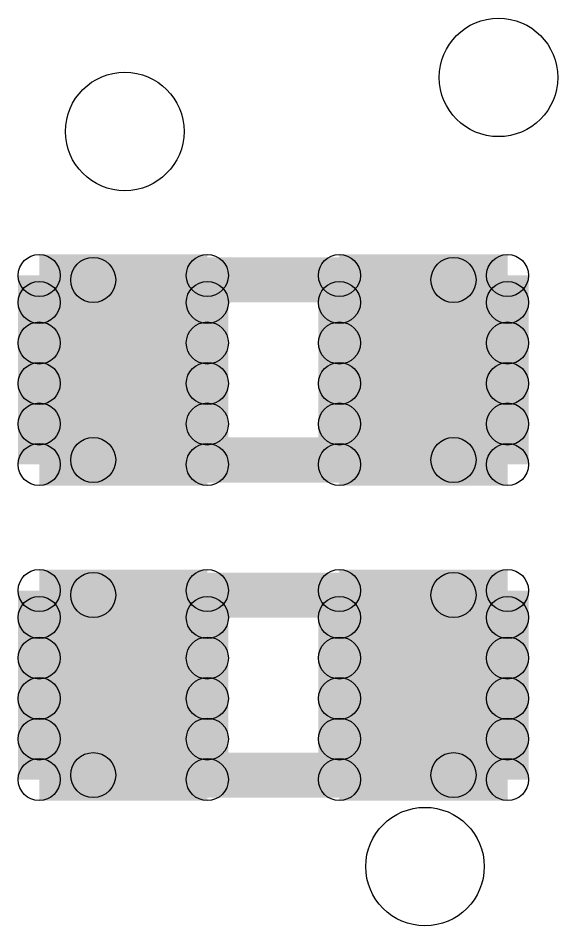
# Model space of a CAD drawing. Extents: x 0 to 126, y 0 to 22.
# Drawn here: x 9.601 to 10.514, y 10.565 to 12.102 of the extents above; entities that cross this region are included whole.
import ezdxf

# ---------------------------------------------------------------- set-up
doc = ezdxf.new("R2010")
doc.units = 0
doc.layers.get('0').update_dxf_attribs({"linetype": 'CONTINUOUS'})
for name, color, linetype in [('SEEEDSTUDIOXIAONRF52840V1_1_GTO', 10, 'CONTINUOUS'), ('SEEEDSTUDIOXIAONRF52840V1_1_GTS', 9, 'CONTINUOUS'), ('SEEEDSTUDIOXIAONRF52840V1_1_TXT', 12, 'CONTINUOUS')]:
    doc.layers.add(name, color=color, linetype=linetype)

# ---------------------------------------------------------------- blocks, each defined once
blk = doc.blocks.new('ROUND_35')
blk.add_circle((0, 0), 0.0381)
blk = doc.blocks.new('ROUND_67')
blk.add_circle((0, 0), 0.0356)
blk = doc.blocks.new('ROUND_85')
blk.add_circle((0, 0), 0.1003)

msp = doc.modelspace()

# ---------------------------------------------------------------- linework, layer by layer
at = {"layer": 'SEEEDSTUDIOXIAONRF52840V1_1_GTO', "const_width": 0.0762}
for points in [[(10.3378, 11.6586), (9.7282, 11.6586)], [(9.7282, 11.6586), (9.7282, 11.3538)], [(10.3378, 11.3538), (10.3378, 11.6586)], [(9.7282, 11.3538), (10.3378, 11.3538)], [(10.3378, 11.1252), (9.7282, 11.1252)], [(9.7282, 11.1252), (9.7282, 10.8204)], [(10.3378, 10.8204), (10.3378, 11.1252)], [(9.7282, 10.8204), (10.3378, 10.8204)]]:
    msp.add_lwpolyline(points, dxfattribs=at)
at = {"layer": 'SEEEDSTUDIOXIAONRF52840V1_1_GTS', "const_width": 0.07112}
for points in [[(9.63676, 11.34618), (9.63676, 11.66622)], [(9.63676, 11.66622), (9.92124, 11.66622)], [(9.92124, 11.66622), (9.92124, 11.34618)], [(10.14476, 11.34618), (10.14476, 11.66622)], [(10.14476, 11.66622), (10.42924, 11.66622)], [(10.42924, 11.66622), (10.42924, 11.34618)], [(9.63676, 11.6205), (9.92124, 11.6205)], [(10.14476, 11.6205), (10.42924, 11.6205)], [(9.92124, 11.55192), (9.63676, 11.55192)], [(10.42924, 11.55192), (10.14476, 11.55192)], [(9.63676, 11.48334), (9.92124, 11.48334)], [(10.14476, 11.48334), (10.42924, 11.48334)], [(9.92124, 11.41476), (9.63676, 11.41476)], [(10.42924, 11.41476), (10.14476, 11.41476)], [(9.92124, 11.34618), (9.63676, 11.34618)], [(10.14476, 11.34618), (10.42924, 11.34618)], [(9.63676, 10.81278), (9.63676, 11.13282)], [(9.63676, 11.13282), (9.92124, 11.13282)], [(9.92124, 11.13282), (9.92124, 10.81278)], [(10.14476, 10.81278), (10.14476, 11.13282)], [(10.14476, 11.13282), (10.42924, 11.13282)], [(10.42924, 11.13282), (10.42924, 10.81278)], [(9.63676, 11.0871), (9.92124, 11.0871)], [(10.14476, 11.0871), (10.42924, 11.0871)], [(9.92124, 11.01852), (9.63676, 11.01852)], [(10.42924, 11.01852), (10.14476, 11.01852)], [(9.63676, 10.94994), (9.92124, 10.94994)], [(10.14476, 10.94994), (10.42924, 10.94994)], [(9.92124, 10.88136), (9.63676, 10.88136)], [(10.42924, 10.88136), (10.14476, 10.88136)], [(9.92124, 10.81278), (9.63676, 10.81278)], [(10.42924, 10.81278), (10.14476, 10.81278)]]:
    msp.add_lwpolyline(points, dxfattribs=at)

# ---------------------------------------------------------------- block references
at = {"layer": 'SEEEDSTUDIOXIAONRF52840V1_1_GTO'}
for p in [(9.7282, 11.6586), (10.3378, 11.6586), (10.3378, 11.6586), (9.7282, 11.3538), (10.3378, 11.3538), (9.7282, 11.1252), (10.3378, 11.1252), (10.3378, 11.1252), (9.7282, 10.8204), (10.3378, 10.8204)]:
    msp.add_blockref('ROUND_35', p, dxfattribs=at)
at = {"layer": 'SEEEDSTUDIOXIAONRF52840V1_1_GTS'}
for p in [(9.63676, 11.66622), (9.92124, 11.66622), (10.14476, 11.66622), (10.42924, 11.66622), (9.63676, 11.6205), (9.92124, 11.6205), (10.14476, 11.6205), (10.42924, 11.6205), (9.63676, 11.55192), (9.92124, 11.55192), (10.14476, 11.55192), (10.42924, 11.55192), (9.63676, 11.48334), (9.92124, 11.48334), (10.14476, 11.48334), (10.42924, 11.48334), (9.63676, 11.41476), (9.92124, 11.41476), (10.14476, 11.41476), (10.42924, 11.41476), (9.63676, 11.34618), (9.92124, 11.34618), (9.92124, 11.34618), (10.14476, 11.34618), (10.14476, 11.34618), (10.42924, 11.34618), (10.42924, 11.34618), (9.63676, 11.13282), (9.92124, 11.13282), (10.14476, 11.13282), (10.42924, 11.13282), (9.63676, 11.0871), (9.92124, 11.0871), (10.14476, 11.0871), (10.42924, 11.0871), (9.63676, 11.01852), (9.92124, 11.01852), (10.14476, 11.01852), (10.42924, 11.01852), (9.63676, 10.94994), (9.92124, 10.94994), (10.14476, 10.94994), (10.42924, 10.94994), (9.63676, 10.88136), (9.92124, 10.88136), (10.14476, 10.88136), (10.42924, 10.88136), (9.63676, 10.81278), (9.92124, 10.81278), (9.92124, 10.81278), (10.14476, 10.81278), (10.42924, 10.81278), (10.42924, 10.81278)]:
    msp.add_blockref('ROUND_67', p, dxfattribs=at)
at = {"layer": 'SEEEDSTUDIOXIAONRF52840V1_1_TXT'}
for p in [(10.414, 12.0015), (9.78154, 11.91006), (10.28954, 10.66546)]:
    msp.add_blockref('ROUND_85', p, dxfattribs=at)

doc.saveas('drawing.dxf')
